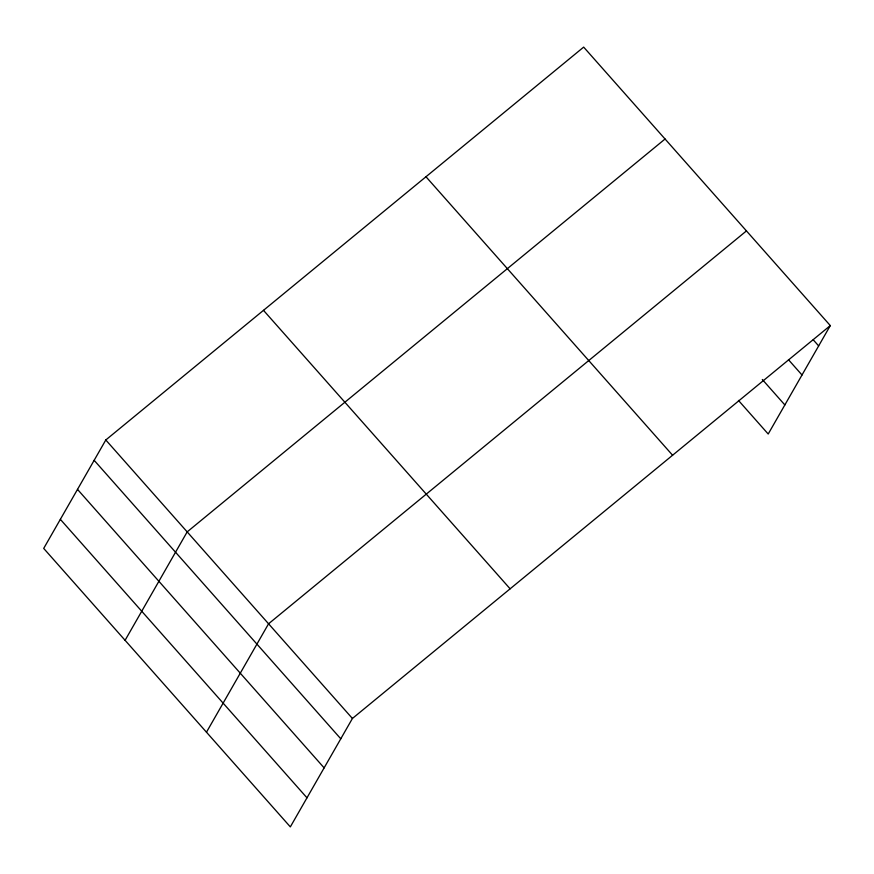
<?xml version="1.0" encoding="UTF-8"?>
<svg xmlns="http://www.w3.org/2000/svg" width="874" height="874" viewBox="0 0 874 874"><rect width="100%" height="100%" fill="white"/><g stroke="black" fill="none" stroke-linecap="round" stroke-linejoin="round"><path stroke-width="1.31" d="M105.798 439.983L43.7 548.413L290.332 826.891L352.419 718.472L830.3 325.587L583.668 47.109L105.798 439.983L352.419 718.472M125.091 640.303L187.178 531.884L665.059 139.01M206.472 732.204L268.569 623.785L746.451 230.911M830.3 325.587L768.202 434.017L738.454 400.412M813.246 339.811L818.654 345.918M788.479 359.717L802.004 374.99M762.314 379.491L784.852 404.946M425.977 176.756L672.598 455.245M263.489 310.336L510.121 588.814M94.152 460.314L340.784 738.803M77.502 489.385L324.134 767.875M60.35 519.342L306.982 797.82"/></g></svg>
